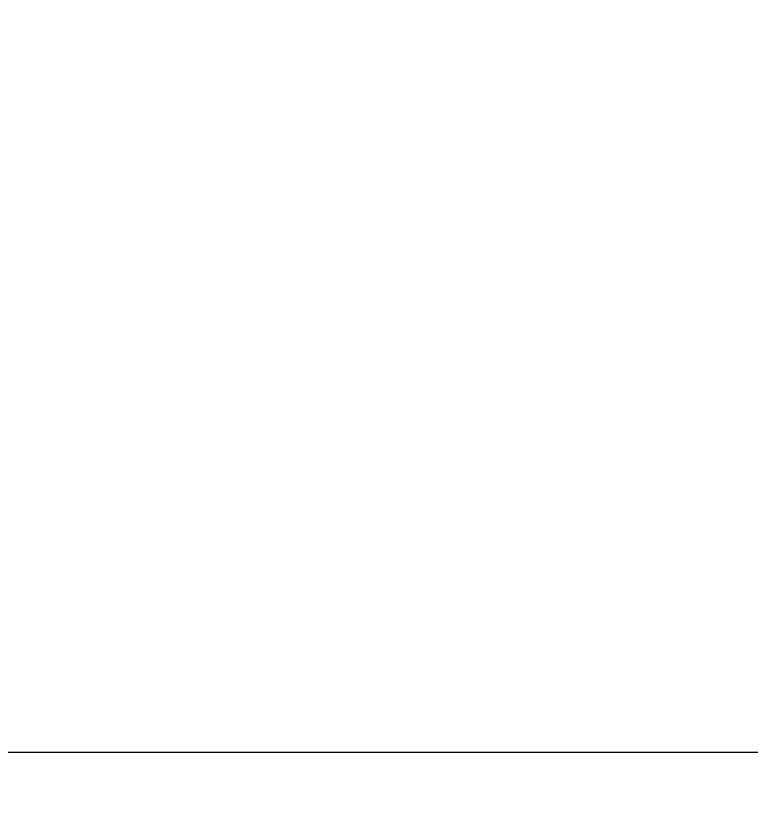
# Model space of a CAD drawing. Header units: millimetres. Extents: x 26027 to 581921, y 7230 to 233891.
# Drawn here: x 471288 to 471291.362, y 155248.747 to 155252.379 of the extents above; entities that cross this region are included whole.
import ezdxf
from ezdxf import colors
from ezdxf.entities.mleader import LeaderData, LeaderLine
from ezdxf.math import Vec2, Vec3

# ---------------------------------------------------------------- set-up
doc = ezdxf.new("R2010")
doc.units = ezdxf.units.MM
doc.header["$LTSCALE"] = 5
doc.layers.get('0').update_dxf_attribs({"color": 252})
doc.layers.add('E-ELEC-EQPM-2', color=85, linetype='Continuous', lineweight=30)
doc.layers.add('Medical Equipment and Furniture', color=252, linetype='Continuous', lineweight=0)
doc.layers.add('E-POWR', color=7, linetype='Continuous', lineweight=30, true_color=0x4e7e3e)
doc.layers.add('EXF', color=7, linetype='Continuous', lineweight=30, true_color=0x4e7e3e)
doc.styles.get("Standard").update_dxf_attribs({"font": 'calibri.ttf'})

# ---------------------------------------------------------------- blocks, each defined once
blk = doc.blocks.new('GF21018-P')
at = {"color": 0}
blk.add_line((0.2204937, 0.2937233), (0.240011, 0.2937233), dxfattribs=at)

msp = doc.modelspace()

# ---------------------------------------------------------------- hatches: boundary and pattern name
at = {"layer": 'E-ELEC-EQPM-2'}
h = msp.add_hatch(dxfattribs=at)
h.set_pattern_fill('CROSS', color=85, scale=10)
h.set_pattern_definition([(0, (368880, 104830), (63.5, 63.5), [31.75, -95.25]), (90, (368895.875, 104814.125), (-63.5, 63.5), [31.75, -95.25])])
edge = h.paths.add_edge_path()
edge.add_line((457685.5806, 145694.3196), (457685.5806, 152806.091))
edge.add_line((457685.5806, 152806.091), (462487.4387, 152806.091))
edge.add_line((462487.4387, 152806.091), (462487.4387, 145900.8634))
edge.add_line((462487.4387, 145900.8634), (462587.4387, 145901.0785))
edge.add_line((462587.4387, 145901.0785), (462587.4387, 152806.091))
edge.add_line((462587.4387, 152806.091), (464555.8535, 152806.091))
edge.add_line((464555.8535, 152806.091), (469284.3606, 152806.091))
edge.add_line((469284.3606, 152806.091), (471903.6841, 152806.091))
edge.add_line((471903.6841, 152806.091), (471903.6841, 142653.2076))
edge.add_line((471903.6841, 142653.2076), (478231.4, 142645.854))
edge.add_line((478231.4, 142645.854), (478231.4, 142845.1626))
edge.add_line((478231.4, 142845.1626), (472503.6841, 142845.1626))
edge.add_line((472503.6841, 142845.1626), (472503.6841, 157839.9508))
edge.add_line((472503.6841, 157839.9508), (472503.9865, 159009.183))
edge.add_line((472503.9865, 159009.183), (479768.5703, 159009.183))
edge.add_line((479768.5703, 159009.183), (479768.5703, 159109.183))
edge.add_line((479768.5703, 159109.183), (472503.6841, 159109.183))
edge.add_line((472503.6841, 159109.183), (472503.6841, 169315.5728))
edge.add_line((472503.6841, 169315.5728), (478921.1012, 169315.5728))
edge.add_line((478921.1012, 169315.5728), (484286.4139, 169315.5728))
edge.add_line((484286.4139, 169315.5728), (484286.4139, 166351.2083))
edge.add_line((484286.4139, 166351.2083), (484486.4139, 166351.2083))
edge.add_line((484486.4139, 166351.2083), (484486.4139, 169515.5728))
edge.add_line((484486.4139, 169515.5728), (479083.8396, 169515.5728))
edge.add_line((479083.8396, 169515.5728), (479083.8396, 190946.9337))
edge.add_line((479083.8396, 190946.9337), (479083.8396, 191341.6376))
edge.add_line((479083.8396, 191341.6376), (478883.8396, 191341.6376))
edge.add_line((478883.8396, 191341.6376), (478883.8396, 195124.2878))
edge.add_line((478883.8396, 195124.2878), (477262.3735, 195124.2878))
edge.add_line((477262.3735, 195124.2878), (477262.3735, 205421.1783))
edge.add_line((477262.3735, 205421.1783), (474368.0308, 205421.1783))
edge.add_line((474368.0308, 205421.1783), (469356.9206, 205421.1783))
edge.add_line((469356.9206, 205421.1783), (469256.9206, 205421.1783))
edge.add_line((469256.9206, 205421.1783), (469256.9206, 204391.2801))
edge.add_line((469256.9206, 204391.2801), (469856.9206, 204391.2801))
edge.add_line((469856.9206, 204391.2801), (469856.9206, 204821.1783))
edge.add_line((469856.9206, 204821.1783), (471179.2586, 204821.1783))
edge.add_line((471179.2586, 204821.1783), (471179.2586, 204391.2801))
edge.add_line((471179.2586, 204391.2801), (471779.2586, 204391.2801))
edge.add_line((471779.2586, 204391.2801), (471779.2586, 204821.1783))
edge.add_line((471779.2586, 204821.1783), (476662.3735, 204821.1783))
edge.add_line((476662.3735, 204821.1783), (476662.3735, 194457.5585))
edge.add_line((476662.3735, 194457.5585), (478283.8396, 194457.5585))
edge.add_line((478283.8396, 194457.5585), (478283.8396, 169915.5728))
edge.add_line((478283.8396, 169915.5728), (471903.6841, 169915.5728))
edge.add_line((471903.6841, 169915.5728), (471903.6841, 159211.9541))
edge.add_line((471903.6841, 159211.9541), (470513.7256, 159211.9541))
edge.add_line((470513.7256, 159211.9541), (470513.7256, 159111.9541))
edge.add_line((470513.7256, 159111.9541), (471903.6841, 159111.9541))
edge.add_line((471903.6841, 159111.9541), (471903.6841, 153006.091))
edge.add_line((471903.6841, 153006.091), (462587.4387, 153006.091))
edge.add_line((462587.4387, 153006.091), (462487.4387, 152906.091))
edge.add_line((462487.4387, 152906.091), (457585.5806, 152906.091))
edge.add_line((457585.5806, 152906.091), (457585.5806, 145694.3196))
at = {"layer": 'EXF'}
h = msp.add_hatch(dxfattribs=at)
h.set_pattern_fill('CROSS', color=256, scale=10)
edge = h.paths.add_edge_path()
edge.add_line((464555.8535, 152806.091), (469284.3606, 152806.091))
edge.add_line((469284.3606, 152806.091), (471903.6841, 152806.091))
edge.add_line((471903.6841, 152806.091), (471903.6841, 142653.2076))
edge.add_line((471903.6841, 142653.2076), (478231.4, 142645.854))
edge.add_line((478231.4, 142645.854), (478231.4, 142845.1626))
edge.add_line((478231.4, 142845.1626), (472503.6841, 142845.1626))
edge.add_line((472503.6841, 142845.1626), (472503.6841, 157839.9508))
edge.add_line((472503.6841, 157839.9508), (472503.9865, 159009.183))
edge.add_line((472503.9865, 159009.183), (479768.5703, 159009.183))
edge.add_line((479768.5703, 159009.183), (479768.5703, 159109.183))
edge.add_line((479768.5703, 159109.183), (472503.6841, 159109.183))
edge.add_line((472503.6841, 159109.183), (472503.6841, 169315.5728))
edge.add_line((472503.6841, 169315.5728), (478921.1012, 169315.5728))
edge.add_line((478921.1012, 169315.5728), (484286.4139, 169315.5728))
edge.add_line((484286.4139, 169315.5728), (484286.4139, 166351.2083))
edge.add_line((484286.4139, 166351.2083), (484486.4139, 166351.2083))
edge.add_line((484486.4139, 166351.2083), (484486.4139, 169515.5728))
edge.add_line((484486.4139, 169515.5728), (479083.8396, 169515.5728))
edge.add_line((479083.8396, 169515.5728), (479083.8396, 190946.9337))
edge.add_line((479083.8396, 190946.9337), (479083.8396, 191341.6376))
edge.add_line((479083.8396, 191341.6376), (478883.8396, 191341.6376))
edge.add_line((478883.8396, 191341.6376), (478883.8396, 195124.2878))
edge.add_line((478883.8396, 195124.2878), (477262.3735, 195124.2878))
edge.add_line((477262.3735, 195124.2878), (477262.3735, 205421.1783))
edge.add_line((477262.3735, 205421.1783), (474368.0308, 205421.1783))
edge.add_line((474368.0308, 205421.1783), (469356.9206, 205421.1783))
edge.add_line((469356.9206, 205421.1783), (469256.9206, 205421.1783))
edge.add_line((469256.9206, 205421.1783), (469256.9206, 204391.2801))
edge.add_line((469256.9206, 204391.2801), (469856.9206, 204391.2801))
edge.add_line((469856.9206, 204391.2801), (469856.9206, 204821.1783))
edge.add_line((469856.9206, 204821.1783), (471179.2586, 204821.1783))
edge.add_line((471179.2586, 204821.1783), (471179.2586, 204391.2801))
edge.add_line((471179.2586, 204391.2801), (471779.2586, 204391.2801))
edge.add_line((471779.2586, 204391.2801), (471779.2586, 204821.1783))
edge.add_line((471779.2586, 204821.1783), (476662.3735, 204821.1783))
edge.add_line((476662.3735, 204821.1783), (476662.3735, 194457.5585))
edge.add_line((476662.3735, 194457.5585), (478283.8396, 194457.5585))
edge.add_line((478283.8396, 194457.5585), (478283.8396, 169915.5728))
edge.add_line((478283.8396, 169915.5728), (471903.6841, 169915.5728))
edge.add_line((471903.6841, 169915.5728), (471903.6841, 159211.9541))
edge.add_line((471903.6841, 159211.9541), (470513.7256, 159211.9541))
edge.add_line((470513.7256, 159211.9541), (470513.7256, 159111.9541))
edge.add_line((470513.7256, 159111.9541), (471903.6841, 159111.9541))
edge.add_line((471903.6841, 159111.9541), (471903.6841, 153006.091))
edge.add_line((471903.6841, 153006.091), (462587.4387, 153006.091))

# ---------------------------------------------------------------- block references
at = {"layer": 'Medical Equipment and Furniture', "extrusion": (-8.74706e-06, -2.27027e-05, 1), "xscale": 1000.000000000002, "yscale": 1000.000000000002, "zscale": 1000.000000000002, "rotation": 359.9971679684405}
msp.add_blockref('GF21018-P', (471054.1724, 154955.2963, -7.6398), dxfattribs=at)

# ---------------------------------------------------------------- leaders
at = {"layer": 'E-POWR'}
ml = msp.add_multileader_mtext('Standard', dxfattribs=at)
ml.set_content('#B2\\PTO PP-04', color=256)
ml.set_leader_properties()
ml.build(insert=Vec2(0, 0))
ml.multileader.update_dxf_attribs({"text_right_attachment_type": 6, "dogleg_length": 200, "arrow_head_size": 200})
ctx = ml.context
ctx.base_point, ctx.char_height, ctx.arrow_head_size, ctx.landing_gap_size, ctx.plane_origin = Vec3(469655.2988, 155696.1546, 2.3619), 150, 200, 0.09, Vec3(472852.7079, 154801.6997, 2.3619)
ctx.right_attachment, ctx.text_align_type = 6, 2
notes = []
notes.append((ctx, [(1, (1, 1, 0), (470728.0173, 155592.2507, 2.3619), (-1, 0), 200, [(0, [(471435.8122, 156668.6067, 2.3619)], 0, [])])]))
ctx.mtext.insert, ctx.mtext.alignment, ctx.mtext.flow_direction = Vec3(470527.9273, 155772.2507, 2.3619), 3, 5
for ctx, leaders in notes:
    for number, flags, end, landing, length, lines in leaders:
        leader = LeaderData()
        leader.index, (leader.has_last_leader_line, leader.has_dogleg_vector, leader.attachment_direction) = number, flags
        leader.last_leader_point, leader.dogleg_vector, leader.dogleg_length = Vec3(end), Vec3(landing), length
        for number, points, colour, breaks in lines:
            line = LeaderLine()
            line.index, line.vertices, line.color, line.breaks = number, Vec3.list(points), colors.encode_raw_color(colour), breaks
            leader.lines.append(line)
        ctx.leaders.append(leader)

doc.saveas('drawing.dxf')
